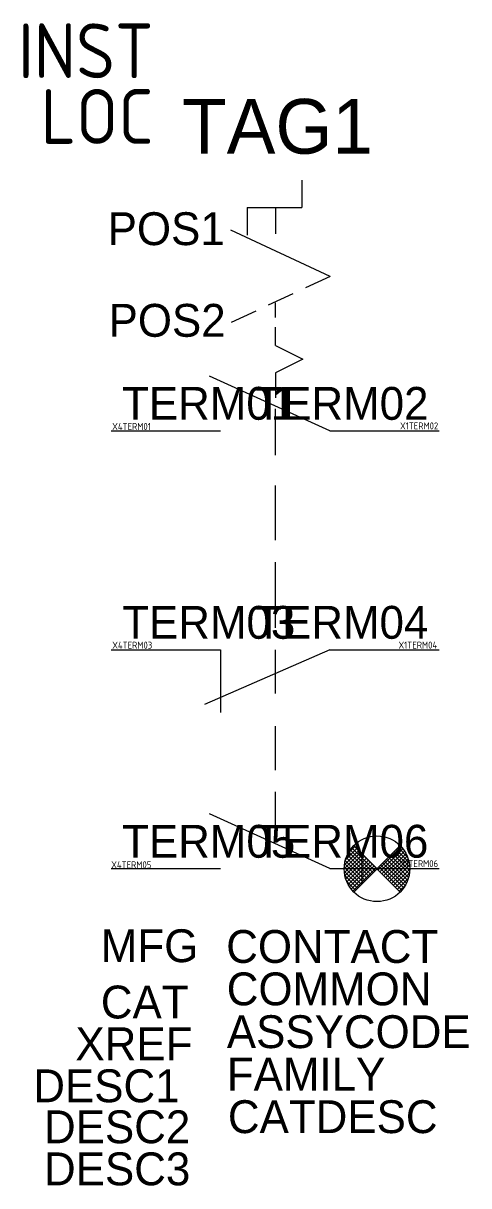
# Model space of a CAD drawing. Header units: millimetres. Extents: x -5 to 15.3, y -28.5 to 24.6.
import ezdxf
from ezdxf.enums import TextEntityAlignment as Align

# ---------------------------------------------------------------- set-up
doc = ezdxf.new("R2010")
doc.units = ezdxf.units.MM
doc.styles.add('WD_IEC', font='isocp2.shx', dxfattribs={"width": 0.9, "height": 4})
pattern_1 = [(270, (-4.537, -1.508), (5, -9e-16), [24, -3, 0.5, -3])]
pattern_2 = [(315, (-4.53719, -1.50824), (0.08838835, 0.08838835), []), (45, (-4.53719, -1.50824), (-0.08838835, 0.08838835), [])]

msp = doc.modelspace()

# ---------------------------------------------------------------- hatches: boundary and pattern name
h = msp.add_hatch()
h.set_pattern_fill('ACAD_ISO04W100', color=256, angle=-90)
h.set_pattern_definition(pattern_1)
h.paths.add_polyline_path([(10.092, -15.069, -0.4142), (10.092, -12.948), (11.153, -14.008)])
h = msp.add_hatch()
h.set_pattern_fill('ACAD_ISO04W100', color=256, angle=-90)
h.set_pattern_definition(pattern_1)
h.paths.add_polyline_path([(10.092, -12.948), (11.153, -14.008), (10.092, -15.069, -0.4142)])
h = msp.add_hatch()
h.set_pattern_fill('ANSI37', color=256, angle=-90)
h.set_pattern_definition(pattern_2)
h.paths.add_polyline_path([(10.092, -15.069, -0.4142), (10.092, -12.948), (11.153, -14.008)])
h = msp.add_hatch()
h.set_pattern_fill('ANSI37', color=256, angle=-90)
h.set_pattern_definition(pattern_2)
h.paths.add_polyline_path([(11.153, -14.008), (10.092, -15.069, -0.4142), (10.092, -12.948)])
h.paths.add_polyline_path([(12.213, -15.069), (11.153, -14.008), (12.213, -12.948, -0.414184)])
h = msp.add_hatch()
h.set_pattern_fill('ANSI37', color=256, angle=-90)
h.set_pattern_definition(pattern_2)
h.paths.add_polyline_path([(12.213, -12.948, -0.414184), (12.213, -15.069), (11.153, -14.008)])

# ---------------------------------------------------------------- linework, layer by layer
for p, q in [((7.723, 17.439), (7.723, 16.189)), ((5.223, 16.189), (5.223, 14.939)), ((5.223, 16.189), (7.723, 16.189)), ((6.51, 16.181), (6.51, 14.999)), ((9.01, 13.051), (4.473, 15.159)), ((9.01, 13.051), (7.877, 12.523)), ((7.311, 12.259), (6.178, 11.731)), ((6.51, 11.176), (6.511, 11.848)), ((5.611, 11.467), (4.478, 10.938)), ((6.51, 9.89), (6.51, 10.726)), ((6.51, 9.89), (7.76, 9.265)), ((7.76, 9.265), (6.51, 8.64)), ((9, 6), (3.5, 8.5)), ((6.51, 8.64), (6.51, 7.497)), ((6.5, 7), (6.5, 4.889)), ((-1, 6), (4, 6)), ((9, 6), (14, 6)), ((6.5, 3.5), (6.5, 3.5)), ((6.5, 3.5), (6.5, 1)), ((6.5, 0), (6.5, -3)), ((-1, -4), (4, -4)), ((9, -4), (3.259, -6.5)), ((4, -4), (4, -6.868)), ((6.5, -4), (6.5, -6)), ((9, -4), (14, -4)), ((6.5, -7.5), (6.5, -9.5)), ((6.5, -10.5), (6.5, -12)), ((9, -14), (3.5, -11.5)), ((10.092, -15.068), (12.213, -12.947)), ((10.092, -12.948), (12.213, -15.068)), ((10.147, -12.892), (10.147, -12.892)), ((10.152, -13.008), (10.152, -13.008)), ((-1, -14), (4, -14)), ((9, -14), (14, -14))]:
    msp.add_line(p, q)
msp.add_circle((11.152, -14.008), 1.5)

# ---------------------------------------------------------------- texts
at = {"style": 'WD_IEC', "flags": 1}
for tag, height, p in [('INST', 2.5, (0.937, 22.103)), ('LOC', 2.5, (0.937, 19.103)), ('X1TERM02', 0.32, (13.952, 6.06)), ('X1TERM04', 0.32, (13.903, -3.95)), ('X1TERM06', 0.32, (13.946, -13.932))]:
    msp.add_attdef(tag, text='', height=height, dxfattribs=at).set_placement(p, align=Align.RIGHT)
for tag, p, s, height in [('TAG1', (2.238, 18.653), 'S', 2.5), ('TERM01', (-0.502, 6.501), '13', 1.5), ('TERM03', (-0.497, -3.502), '11', 1.5), ('TERM05', (-0.5, -13.503), '1', 1.5)]:
    msp.add_attdef(tag, p, s, height=height)
at = {"flags": 8}
for tag, text, p in [('POS1', '1', (4.191, 15.228)), ('POS2', '2', (4.233, 11.042))]:
    msp.add_attdef(tag, text=text, height=1.5, dxfattribs=at).set_placement(p, align=Align.MIDDLE_RIGHT)
for tag, text, p in [('TERM02', '14', (13.506, 6.499)), ('TERM04', '12', (13.5, -3.501)), ('TERM06', '2', (13.499, -13.5))]:
    msp.add_attdef(tag, text=text, height=1.5).set_placement(p, align=Align.RIGHT)
at = {"style": 'WD_IEC', "flags": 1}
for tag, p in [('X4TERM01', (-0.953, 6.034)), ('X4TERM03', (-0.95, -3.956)), ('X4TERM05', (-0.997, -13.985))]:
    msp.add_attdef(tag, p, '', height=0.32, dxfattribs=at)
at = {"flags": 1}
for tag, p, s in [('MFG', (-1.473, -18.272), ''), ('CONTACT', (4.259, -18.306), 'NONCNO'), ('COMMON', (4.283, -20.243), '02'), ('CAT', (-1.473, -20.843), ''), ('ASSYCODE', (4.287, -22.198), ''), ('FAMILY', (4.287, -24.139), 'PB_ACKO'), ('CATDESC', (4.336, -26.08), '')]:
    msp.add_attdef(tag, p, s, height=1.5, dxfattribs=at)
at = {"lineweight": 15, "flags": 1}
msp.add_attdef('XREF', text='', height=1.5, dxfattribs=at).set_placement((2.715, -22.749), align=Align.RIGHT)
at = {"flags": 1}
for tag, p in [('DESC1', (2.127, -24.67)), ('DESC2', (2.617, -26.542)), ('DESC3', (2.617, -28.463))]:
    msp.add_attdef(tag, text='', height=1.5, dxfattribs=at).set_placement(p, align=Align.RIGHT)

doc.saveas('drawing.dxf')
